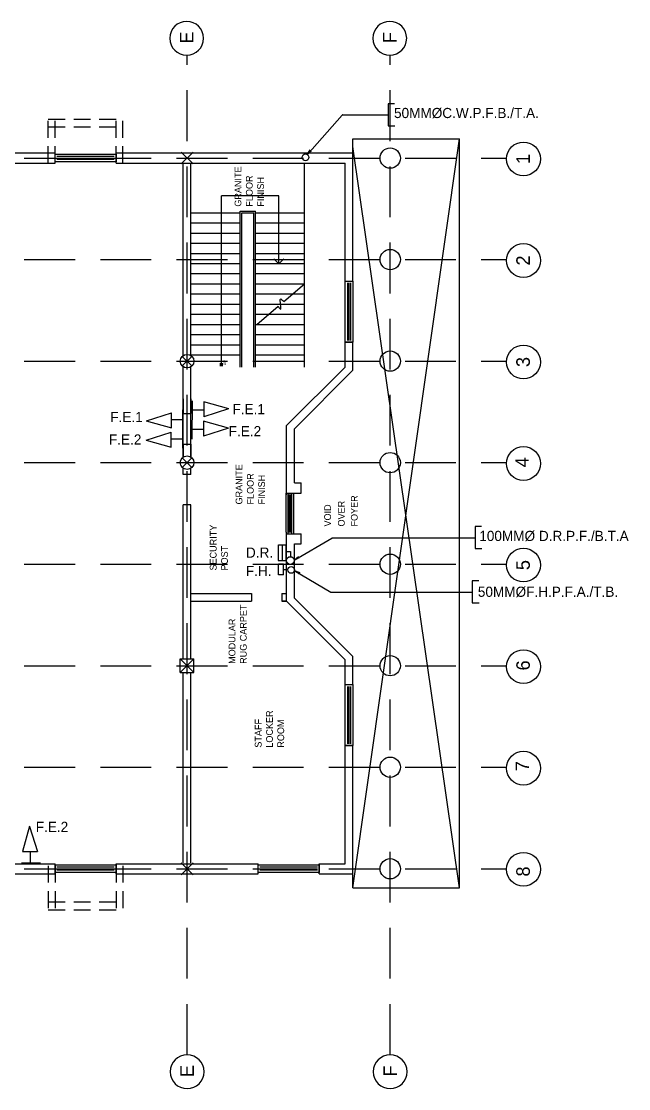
# Model space of a CAD drawing. Extents: x -2017610 to 288295, y -639251 to 250994.
# Drawn here: x -271529 to -253589, y -127545 to -96008 of the extents above; entities that cross this region are included whole.
import ezdxf
from ezdxf.enums import TextEntityAlignment as Align

# ---------------------------------------------------------------- set-up
doc = ezdxf.new("R2010")
doc.units = 0
doc.header["$LTSCALE"] = 2
doc.header["$MEASUREMENT"] = 0
doc.linetypes.add('DASHED2', pattern=[0.375, 0.25, -0.125])
doc.layers.get('0').update_dxf_attribs({"linetype": 'CONTINUOUS'})
for name, color, linetype in [('DOORS', 8, 'CONTINUOUS'), ('GRID', 8, 'CONTINUOUS'), ('GRIDLINES', 8, 'DASHED2'), ('HANDRAILS', 8, 'CONTINUOUS'), ('HATCH', 8, 'CONTINUOUS'), ('LAYER1', 8, 'CONTINUOUS'), ('LAYER2', 8, 'CONTINUOUS'), ('LAYER4', 8, 'CONTINUOUS'), ('TEXT', 8, 'CONTINUOUS'), ('TEXT3', 8, 'CONTINUOUS'), ('WALLS', 8, 'CONTINUOUS'), ('WIN_DOORS', 8, 'CONTINUOUS'), ('WINDOWS_DOORS', 8, 'CONTINUOUS')]:
    doc.layers.add(name, color=color, linetype=linetype)
doc.styles.add('LUCY', font='lsansi.ttf')
doc.styles.add('STYLUS', font='stylu.ttf')

# ---------------------------------------------------------------- blocks, each defined once
blk = doc.blocks.new('GRID_NO')
at = {"layer": 'GRID'}
blk.add_circle((0, 500), 500, dxfattribs=at)
blk.add_attdef('GRNO', text='', height=400, dxfattribs=at).set_placement((0, 500), align=Align.MIDDLE_CENTER)
blk = doc.blocks.new('W1800')
at = {"layer": 'WINDOWS_DOORS'}
for p, q in [((0, -1800), (0, 0)), ((0, 0), (230, 0)), ((230, 0), (230, -1800)), ((69, -1750), (69, -50)), ((114, -50), (114, -1750)), ((161, -1750), (161, -50)), ((230, -1800), (0, -1800))]:
    blk.add_line(p, q, dxfattribs=at)
blk = doc.blocks.new('W1200')
for p, q in [((50, 230), (0, 230)), ((0, 165), (1200, 165)), ((0, 65), (1200, 65)), ((0, 0), (50, 0)), ((50, 230), (1200, 230)), ((50, 65), (50, 165)), ((50, 125), (1150, 125)), ((50, 105), (1150, 105)), ((50, 0), (1200, 0)), ((1200, 230), (1150, 230)), ((1150, 165), (1150, 65)), ((1150, 0), (1200, 0))]:
    blk.add_line(p, q)

msp = doc.modelspace()

# ---------------------------------------------------------------- linework, layer by layer
at = {"layer": 'DOORS', "color": 1}
for p, q in [((-263083.6, -99952.6), (-262998, -99804.5)), ((-263468.1, -111930.1), (-263340.8, -111815.9)), ((-263468.1, -112235.2), (-263306.7, -112291.7))]:
    msp.add_line(p, q, dxfattribs=at)
for points in [[(-263083.6, -99952.6), (-262998, -99804.5), (-262946.5, -99847.5)], [(-263468.1, -111930.1), (-263340.8, -111815.9), (-263305.2, -111872.8)], [(-263468.1, -112235.2), (-263306.7, -112291.7), (-263339.4, -112350.4)]]:
    msp.add_solid(points, dxfattribs=at)
at = {"layer": 'GRIDLINES', "ltscale": 3000}
for p, q in [((-266633.1, -126544.5), (-266633.1, -97007.7)), ((-260633.1, -126544.5), (-260633.1, -97007.7)), ((-293942.3, -100047.5), (-257196.4, -100047.5)), ((-293942.3, -103047.5), (-257196.4, -103047.5)), ((-293942.3, -106047.5), (-257196.4, -106047.5)), ((-293942.3, -109047.5), (-257196.4, -109047.5)), ((-293942.3, -112047.5), (-257196.4, -112047.5)), ((-293942.3, -115047.5), (-257196.4, -115047.5)), ((-293942.3, -118047.5), (-257196.4, -118047.5)), ((-293942.3, -121047.5), (-257196.4, -121047.5))]:
    msp.add_line(p, q, dxfattribs=at)
at = {"layer": 'HANDRAILS'}
for p, q in [((-265068.1, -106222.2), (-265068.1, -101612.5)), ((-265068.1, -101612.5), (-264613.1, -101612.5)), ((-265018.1, -106222.2), (-265018.1, -101662.5)), ((-265018.1, -101662.5), (-264663.1, -101662.5)), ((-264663.1, -106222.2), (-264663.1, -101662.5)), ((-264613.1, -103462.5), (-264613.1, -101612.5)), ((-264613.1, -106222.2), (-264613.1, -103462.5)), ((-263778.7, -104286.4), (-263163.1, -103762.5)), ((-264573.1, -104962.5), (-263942.8, -104426.1))]:
    msp.add_line(p, q, dxfattribs=at)
msp.add_spline([(-263942.8, -104426.1), (-263868.1, -104513.9), (-263868.1, -104211.1), (-263778.7, -104286.4)], degree=3, dxfattribs=at)
at = {"layer": 'HATCH'}
for p, q in [((-263926, -101165.4), (-265616, -101165.4)), ((-265616, -106193.7), (-265616, -101165.4)), ((-263926, -103175.9), (-263926, -101165.4)), ((-263924, -103175.9), (-264074, -103025.9)), ((-263928, -103175.9), (-263778, -103025.9)), ((-265646, -106193.7), (-265646, -106103.7)), ((-265586, -106193.7), (-265586, -106103.7))]:
    msp.add_line(p, q, dxfattribs=at)
at = {"layer": 'LAYER1'}
for p, q in [((-261733.1, -99482.5), (-258583.1, -99482.5)), ((-261733.1, -99932.5), (-261733.1, -99482.5)), ((-261733.1, -121612.5), (-258583.1, -99482.5)), ((-258583.1, -121612.5), (-258583.1, -99482.5)), ((-266808.1, -99872.5), (-266458.1, -100222.5)), ((-266458.1, -99872.5), (-266808.1, -100222.5)), ((-258583.1, -121612.5), (-261733.1, -99707.5)), ((-266518.1, -101662.5), (-265068.1, -101662.5)), ((-264613.1, -101662.5), (-263163.1, -101662.5)), ((-266518.1, -101962.5), (-265068.1, -101962.5)), ((-264613.1, -101962.5), (-263163.1, -101962.5)), ((-266518.1, -102262.5), (-265068.1, -102262.5)), ((-264613.1, -102262.5), (-263163.1, -102262.5)), ((-266518.1, -102562.5), (-265068.1, -102562.5)), ((-264613.1, -102562.5), (-263163.1, -102562.5)), ((-266518.1, -102862.5), (-265068.1, -102862.5)), ((-264613.1, -102862.5), (-263163.1, -102862.5)), ((-266518.1, -103162.5), (-265068.1, -103162.5)), ((-264613.1, -103162.5), (-263163.1, -103162.5)), ((-266518.1, -103462.5), (-265068.1, -103462.5)), ((-264613.1, -103462.5), (-263163.1, -103462.5)), ((-266518.1, -103762.5), (-265068.1, -103762.5)), ((-266518.1, -104062.5), (-265068.1, -104062.5)), ((-264613.1, -103762.5), (-263163.1, -103762.5)), ((-264613.1, -104062.5), (-263515.6, -104062.5)), ((-263515.6, -104062.5), (-263163.1, -104062.5)), ((-266518.1, -104362.5), (-265068.1, -104362.5)), ((-264613.1, -104362.5), (-263872, -104362.5)), ((-263872, -104362.5), (-263163.1, -104362.5)), ((-266518.1, -104662.5), (-265068.1, -104662.5)), ((-264613.1, -104662.5), (-264220.6, -104662.5)), ((-264220.6, -104662.5), (-263163.1, -104662.5)), ((-266518.1, -104962.5), (-265068.1, -104962.5)), ((-264613.1, -104962.5), (-263163.1, -104962.5)), ((-266518.1, -105262.5), (-265068.1, -105262.5)), ((-264613.1, -105262.5), (-263163.1, -105262.5)), ((-266518.1, -105562.5), (-265068.1, -105562.5)), ((-264613.1, -105562.5), (-263163.1, -105562.5)), ((-266774.5, -105906.1), (-266491.7, -106188.9)), ((-266491.7, -105906.1), (-266774.5, -106188.9)), ((-266518.1, -105862.5), (-265068.1, -105862.5)), ((-264613.1, -105862.5), (-263163.1, -105862.5)), ((-266774.5, -108906.1), (-266491.7, -109188.9)), ((-266491.7, -108906.1), (-266774.5, -109188.9)), ((-266833.1, -114847.5), (-266433.1, -115247.5)), ((-266833.1, -115247.5), (-266433.1, -114847.5)), ((-266808.1, -120872.5), (-266458.1, -121222.5)), ((-266458.1, -120872.5), (-266808.1, -121222.5)), ((-261733.1, -121612.5), (-261733.1, -121162.5)), ((-261733.1, -121612.5), (-258583.1, -121612.5))]:
    msp.add_line(p, q, dxfattribs=at)
at = {"layer": 'LAYER2'}
for p, q in [((-266833.1, -114847.5), (-266433.1, -114847.5)), ((-266833.1, -115247.5), (-266833.1, -114847.5)), ((-266433.1, -115247.5), (-266433.1, -114847.5)), ((-266833.1, -115247.5), (-266433.1, -115247.5))]:
    msp.add_line(p, q, dxfattribs=at)
for centre in [(-266633.1, -106047.5), (-266633.1, -109047.5)]:
    msp.add_circle(centre, 200, dxfattribs=at)
at = {"layer": 'LAYER4', "linetype": 'DASHED2', "ltscale": 1000}
for p, q in [((-270733.1, -98897.5), (-268533.1, -98897.5)), ((-270733.1, -100197.5), (-270733.1, -98897.5)), ((-270533.1, -100197.5), (-270533.1, -98897.5)), ((-268733.1, -100197.5), (-268733.1, -98897.5)), ((-268533.1, -100197.5), (-268533.1, -98897.5)), ((-270733.1, -99127.5), (-268533.1, -99127.5)), ((-270733.1, -120957.5), (-270733.1, -122257.5)), ((-270533.1, -120957.5), (-270533.1, -122257.5)), ((-268733.1, -120957.5), (-268733.1, -122257.5)), ((-268533.1, -120957.5), (-268533.1, -122257.5)), ((-270733.1, -122027.5), (-268533.1, -122027.5)), ((-270733.1, -122257.5), (-268533.1, -122257.5))]:
    msp.add_line(p, q, dxfattribs=at)
at = {"layer": 'TEXT3', "color": 1}
for p, q in [((-260505.2, -98444.4), (-260697.1, -98444.4)), ((-260697.1, -98444.4), (-260697.1, -99091.7)), ((-263083.6, -99952.6), (-262050, -98777.4)), ((-262028.2, -98768.1), (-260697.1, -98768.1)), ((-260697.1, -99091.7), (-260495.9, -99091.7)), ((-257935.7, -110933.2), (-258127.6, -110933.2)), ((-258127.6, -110933.2), (-258127.6, -111580.5)), ((-263468.1, -111930.1), (-262359.3, -111274.6)), ((-262344, -111270.5), (-258127.6, -111270.5)), ((-258127.6, -111580.5), (-257926.4, -111580.5)), ((-263468.1, -112235.2), (-262387.7, -112873.9)), ((-258017.4, -112540.8), (-258209.3, -112540.8)), ((-258209.3, -112540.8), (-258209.3, -113188.1)), ((-262372.4, -112878.1), (-258209.3, -112878.1)), ((-258209.3, -113188.1), (-258008.1, -113188.1))]:
    msp.add_line(p, q, dxfattribs=at)
at = {"layer": 'TEXT3', "color": 4}
for p, q in [((-266480.9, -107220.2), (-266480.9, -107780.2)), ((-266756.5, -108050.7), (-266756.5, -107490.7)), ((-266480.9, -107487.6), (-266139.7, -107487.6)), ((-266139.7, -107247.4), (-266139.7, -107696.1)), ((-265398.9, -107455.2), (-266139.7, -107251.1)), ((-265405.8, -107456.2), (-266139.7, -107695.2)), ((-267838.5, -107815.7), (-267097.7, -108019.8)), ((-267831.6, -107814.7), (-267097.7, -107575.7)), ((-267097.7, -108023.4), (-267097.7, -107574.7)), ((-266756.5, -107783.2), (-267097.7, -107783.2)), ((-266488.4, -107791.4), (-266488.4, -108351.4)), ((-266147.2, -107818.6), (-266147.2, -108267.3)), ((-265406.4, -108026.4), (-266147.2, -107822.3)), ((-267839.1, -108385.8), (-267105.2, -108146.9)), ((-267105.2, -108594.6), (-267105.2, -108145.9)), ((-266764, -108621.8), (-266764, -108061.8)), ((-266488.4, -108058.8), (-266147.2, -108058.8)), ((-265413.3, -108027.4), (-266147.2, -108266.3)), ((-267846, -108386.8), (-267105.2, -108591)), ((-266764, -108354.4), (-267105.2, -108354.4)), ((-263711.2, -111677.3), (-263577.6, -111677.3)), ((-263577.6, -111677.3), (-263577.6, -111818.7)), ((-263935.1, -112362.7), (-263935.1, -112048.4)), ((-263787.5, -112048.4), (-263935.1, -112048.4)), ((-263787.5, -112362.7), (-263787.5, -112048.4)), ((-263657.1, -112211.6), (-263787.2, -112211.6)), ((-263787.5, -112362.7), (-263935.1, -112362.7)), ((-271288.9, -119791.4), (-271493, -120532.3)), ((-271287.9, -119798.3), (-271048.9, -120532.3)), ((-271496.7, -120532.3), (-271048, -120532.3)), ((-271256.5, -120873.4), (-271256.5, -120532.3)), ((-271523.9, -120873.4), (-270963.9, -120873.4))]:
    msp.add_line(p, q, dxfattribs=at)
for centre in [(-263134.9, -100026), (-263557.5, -112217.4)]:
    msp.add_circle(centre, 100, dxfattribs=at)
at = {"layer": 'TEXT3', "color": 1}
for centre, start, end in [((-262028.2, -98798.1), 90, 136.53157), ((-262344, -111300.5), 90, 120.58813), ((-262372.4, -112848.1), 239.41187, 270)]:
    msp.add_arc(centre, 30, start, end, dxfattribs=at)
at = {"layer": 'WALLS'}
for p, q in [((-274733.1, -99897.5), (-270533.1, -99897.5)), ((-270533.1, -100197.5), (-270533.1, -99897.5)), ((-268733.1, -100197.5), (-268733.1, -99897.5)), ((-268733.1, -99897.5), (-261733.1, -99897.5)), ((-261733.1, -103687.5), (-261733.1, -99932.5)), ((-274733.1, -100197.5), (-270533.1, -100197.5)), ((-268733.1, -100197.5), (-261963.1, -100197.5)), ((-266748.1, -105883.9), (-266748.1, -100222.5)), ((-266518.1, -105883.9), (-266518.1, -100222.5)), ((-266518.1, -105883.9), (-266518.1, -100222.5)), ((-263163.1, -106222.2), (-263163.1, -100197.5)), ((-261963.1, -103687.5), (-261963.1, -100197.5)), ((-261963.1, -103687.5), (-261733.1, -103687.5)), ((-261963.1, -106222.2), (-261963.1, -105487.5)), ((-261963.1, -105487.5), (-261733.1, -105487.5)), ((-261733.1, -106317.5), (-261733.1, -105487.5)), ((-266748.1, -108883.9), (-266748.1, -106211.1)), ((-266518.1, -106222.2), (-266518.1, -106211.1)), ((-266518.1, -108883.9), (-266518.1, -106211.1)), ((-263693.1, -107952.2), (-261963.1, -106222.2)), ((-263463.1, -108047.5), (-261733.1, -106317.5)), ((-266748.1, -107162.5), (-266748.1, -107597.5)), ((-266518.1, -107162.5), (-266518.1, -106932.5)), ((-266518.1, -107162.5), (-266518.1, -107597.5)), ((-266748.1, -107597.5), (-266518.1, -107597.5)), ((-263693.1, -109947.5), (-263693.1, -107952.2)), ((-263463.1, -109647.5), (-263463.1, -108047.5)), ((-266748.1, -108497.5), (-266518.1, -108497.5)), ((-266748.1, -108497.5), (-266748.1, -108883.9)), ((-266518.1, -108497.5), (-266518.1, -108883.9)), ((-266748.1, -109397.5), (-266748.1, -109211.1)), ((-266518.1, -109397.5), (-266748.1, -109397.5)), ((-266518.1, -109397.5), (-266518.1, -109211.1)), ((-263463.1, -109647.5), (-263263.1, -109647.5)), ((-263263.1, -109947.5), (-263263.1, -109647.5)), ((-263693.1, -109947.5), (-263263.1, -109947.5)), ((-266518.1, -110297.5), (-266748.1, -110297.5)), ((-266748.1, -114847.5), (-266748.1, -110297.5)), ((-266518.1, -114847.5), (-266518.1, -110297.5)), ((-263693.1, -111147.5), (-263263.1, -111147.5)), ((-263693.1, -113142.8), (-263693.1, -111147.5)), ((-263263.1, -111447.5), (-263263.1, -111147.5)), ((-263463.1, -113047.5), (-263463.1, -111447.5)), ((-263463.1, -111447.5), (-263263.1, -111447.5)), ((-266518.1, -112912.8), (-264733.1, -112912.8)), ((-266518.1, -113142.8), (-264733.1, -113142.8)), ((-264733.1, -112912.8), (-264733.1, -113142.8)), ((-263833.1, -112912.8), (-263833.1, -113142.8)), ((-263833.1, -112912.8), (-263693.1, -112912.8)), ((-263693.1, -113142.8), (-263833.1, -113142.8)), ((-263833.1, -113142.8), (-263693.1, -113142.8)), ((-263693.1, -113142.8), (-261963.1, -114872.8)), ((-263463.1, -113047.5), (-261733.1, -114777.5)), ((-261733.1, -115607.5), (-261733.1, -114777.5)), ((-261963.1, -115607.5), (-261963.1, -114872.8)), ((-266748.1, -120872.5), (-266748.1, -115247.5)), ((-266518.1, -120872.5), (-266518.1, -115247.5)), ((-261963.1, -115607.5), (-261733.1, -115607.5)), ((-261963.1, -120897.5), (-261963.1, -117407.5)), ((-261963.1, -117407.5), (-261733.1, -117407.5)), ((-261733.1, -121197.5), (-261733.1, -117407.5)), ((-274733.1, -120897.5), (-270533.1, -120897.5)), ((-270533.1, -121197.5), (-270533.1, -120897.5)), ((-268733.1, -121197.5), (-268733.1, -120897.5)), ((-268733.1, -120897.5), (-264533.1, -120897.5)), ((-264533.1, -121197.5), (-264533.1, -120897.5)), ((-262733.1, -121197.5), (-262733.1, -120897.5)), ((-262733.1, -120897.5), (-261963.1, -120897.5)), ((-274733.1, -121197.5), (-270533.1, -121197.5)), ((-268733.1, -121197.5), (-264533.1, -121197.5)), ((-262733.1, -121197.5), (-261733.1, -121197.5))]:
    msp.add_line(p, q, dxfattribs=at)
at = {"layer": 'WALLS', "color": 4}
for p, q in [((-263937.4, -111941.5), (-263937.4, -111480.1)), ((-263937.4, -111480.1), (-263711.2, -111480.1)), ((-263819.9, -111480.1), (-263819.9, -111941.5)), ((-263711.2, -111941.5), (-263711.2, -111480.1)), ((-263938.5, -111943.3), (-263712.4, -111943.3))]:
    msp.add_line(p, q, dxfattribs=at)
at = {"layer": 'WALLS'}
for centre in [(-260633.1, -100047.5), (-260633.1, -103047.5), (-260633.1, -106047.5), (-260633.1, -109047.5), (-260633.1, -112047.5), (-260633.1, -115047.5), (-260633.1, -118047.5), (-260633.1, -121047.5)]:
    msp.add_circle(centre, 300, dxfattribs=at)
at = {"layer": 'WALLS', "color": 4}
msp.add_circle((-263582.2, -111940.5), 114.5, dxfattribs=at)

# ---------------------------------------------------------------- block references
at = {"layer": 'HATCH'}
ref = msp.add_blockref('GRID_NO', (-266146.5, -96507.7), dxfattribs=dict(at, xscale=-1, rotation=89.99999999999999))
ref.add_attrib('GRNO', 'E', dxfattribs={"layer": 'GRID', "height": 400, "rotation": 90, "style": 'STYLUS'}).set_placement((-266646.5, -96486), align=Align.MIDDLE_CENTER)
ref = msp.add_blockref('GRID_NO', (-260146.5, -96507.7), dxfattribs=dict(at, xscale=-1, rotation=89.99999999999999))
ref.add_attrib('GRNO', 'F', dxfattribs={"layer": 'GRID', "height": 400, "rotation": 90, "style": 'STYLUS'}).set_placement((-260646.5, -96486), align=Align.MIDDLE_CENTER)
ref = msp.add_blockref('GRID_NO', (-257196.7, -100073.7), dxfattribs=dict(at, rotation=270))
ref.add_attrib('GRNO', '1', dxfattribs={"layer": 'GRID', "height": 400, "rotation": 90, "style": 'STYLUS'}).set_placement((-256708.1, -100073.7), align=Align.MIDDLE_CENTER)
ref = msp.add_blockref('GRID_NO', (-257196.7, -103073.7), dxfattribs=dict(at, rotation=270))
ref.add_attrib('GRNO', '2', dxfattribs={"layer": 'GRID', "height": 400, "rotation": 90, "style": 'STYLUS'}).set_placement((-256708.1, -103073.7), align=Align.MIDDLE_CENTER)
ref = msp.add_blockref('GRID_NO', (-257196.7, -106073.7), dxfattribs=dict(at, rotation=270))
ref.add_attrib('GRNO', '3', dxfattribs={"layer": 'GRID', "height": 400, "rotation": 90, "style": 'STYLUS'}).set_placement((-256708.1, -106073.7), align=Align.MIDDLE_CENTER)
ref = msp.add_blockref('GRID_NO', (-257196.7, -109073.7), dxfattribs=dict(at, rotation=270))
ref.add_attrib('GRNO', '4', dxfattribs={"layer": 'GRID', "height": 400, "rotation": 90, "style": 'STYLUS'}).set_placement((-256738.7, -109038), align=Align.MIDDLE_CENTER)
ref = msp.add_blockref('GRID_NO', (-257196.7, -112073.7), dxfattribs=dict(at, rotation=270))
ref.add_attrib('GRNO', '5', dxfattribs={"layer": 'GRID', "height": 400, "rotation": 90, "style": 'STYLUS'}).set_placement((-256708.1, -112073.7), align=Align.MIDDLE_CENTER)
ref = msp.add_blockref('GRID_NO', (-257196.7, -115073.7), dxfattribs=dict(at, rotation=270))
ref.add_attrib('GRNO', '6', dxfattribs={"layer": 'GRID', "height": 400, "rotation": 90, "style": 'STYLUS'}).set_placement((-256708.1, -115038.7), align=Align.MIDDLE_CENTER)
ref = msp.add_blockref('GRID_NO', (-257196.7, -118073.7), dxfattribs=dict(at, rotation=270))
ref.add_attrib('GRNO', '7', dxfattribs={"layer": 'GRID', "height": 400, "rotation": 90, "style": 'STYLUS'}).set_placement((-256728.3, -118016.1), align=Align.MIDDLE_CENTER)
ref = msp.add_blockref('GRID_NO', (-257196.6, -121062.8), dxfattribs=dict(at, rotation=270))
ref.add_attrib('GRNO', '8', dxfattribs={"layer": 'GRID', "height": 400, "rotation": 90, "style": 'STYLUS'}).set_placement((-256708, -121128.8), align=Align.MIDDLE_CENTER)
ref = msp.add_blockref('GRID_NO', (-266133.1, -127044.5), dxfattribs=dict(at, xscale=-1, rotation=89.99999999999999))
ref.add_attrib('GRNO', 'E', dxfattribs={"layer": 'GRID', "height": 400, "rotation": 90, "style": 'STYLUS'}).set_placement((-266633.1, -127022.9), align=Align.MIDDLE_CENTER)
ref = msp.add_blockref('GRID_NO', (-260133.1, -127044.5), dxfattribs=dict(at, xscale=-1, rotation=89.99999999999999))
ref.add_attrib('GRNO', 'F', dxfattribs={"layer": 'GRID', "height": 400, "rotation": 90, "style": 'STYLUS'}).set_placement((-260633.1, -127022.9), align=Align.MIDDLE_CENTER)
at = {"layer": 'LAYER2', "rotation": 89.99999999999999}
msp.add_blockref('W1200', (-263478.1, -111147.5), dxfattribs=at)
at = {"layer": 'WIN_DOORS'}
for p, rotation in [((-270533.1, -100162.5), 89.99999999999999), ((-261733.1, -105487.5), 180), ((-261733.1, -117407.5), 180), ((-270533.1, -121162.5), 89.99999999999999), ((-264533.1, -121162.5), 89.99999999999999)]:
    msp.add_blockref('W1800', p, dxfattribs=dict(at, rotation=rotation))

# ---------------------------------------------------------------- texts
at = {"layer": 'TEXT', "char_height": 200, "width": 1801, "attachment_point": 7, "rotation": 90, "style": 'STYLUS'}
for s, insert in [('GRANITE FLOOR FINISH', (-264360, -101483.7)), ('GRANITE FLOOR FINISH', (-264330, -110283.7)), ('SECURITY POST', (-265426.2, -112234)), ('MODULAR RUG CARPET', (-264870, -114993.7)), ('STAFF LOCKER ROOM', (-263763.2, -117469.1))]:
    msp.add_mtext(s, dxfattribs=dict(at, insert=insert))
at = {"layer": 'TEXT', "rotation": 90}
for s, insert, char_height, width, attachment_point in [('{\\fStylus BT|b0|i0|c0|p34;UP}', (-265564.7, -106170.2), 80, 68, 1), ('{\\fStylus BT|b0|i0|c0|p34;FOYER }', (-261591.3, -110934.2), 200, 1522.635, 7), ('{\\fStylus BT|b0|i0|c0|p34;VOID}', (-262379.8, -110934.2), 200, 1523, 7), ('{\\fStylus BT|b0|i0|c0|p34;OVER }', (-261974, -110934.2), 200, 1523, 7)]:
    msp.add_mtext(s, dxfattribs=dict(at, insert=insert, char_height=char_height, width=width, attachment_point=attachment_point))
at = {"layer": 'TEXT3', "color": 1, "char_height": 300, "width": 15498, "attachment_point": 1, "style": 'LUCY'}
for s, insert in [('50MM%%cC.W.P.F.B./T.A.', (-260520, -98565.8)), ('F.E.1', (-265292.2, -107315.5)), ('F.E.1', (-268901.9, -107549.9)), ('F.E.2', (-265403.6, -107967.1)), ('F.E.2', (-268941.5, -108213.1)), ('100MM%%c D.R.P.F./B.T.A', (-258002, -111062)), ('D.R.', (-264894.3, -111554.8)), ('F.H.', (-264898, -112097.6)), ('50MM%%cF.H.P.F.A./T.B.', (-258043.9, -112712.6)), ('F.E.2', (-271103.6, -119659.7))]:
    msp.add_mtext(s, dxfattribs=dict(at, insert=insert))

doc.saveas('drawing.dxf')
